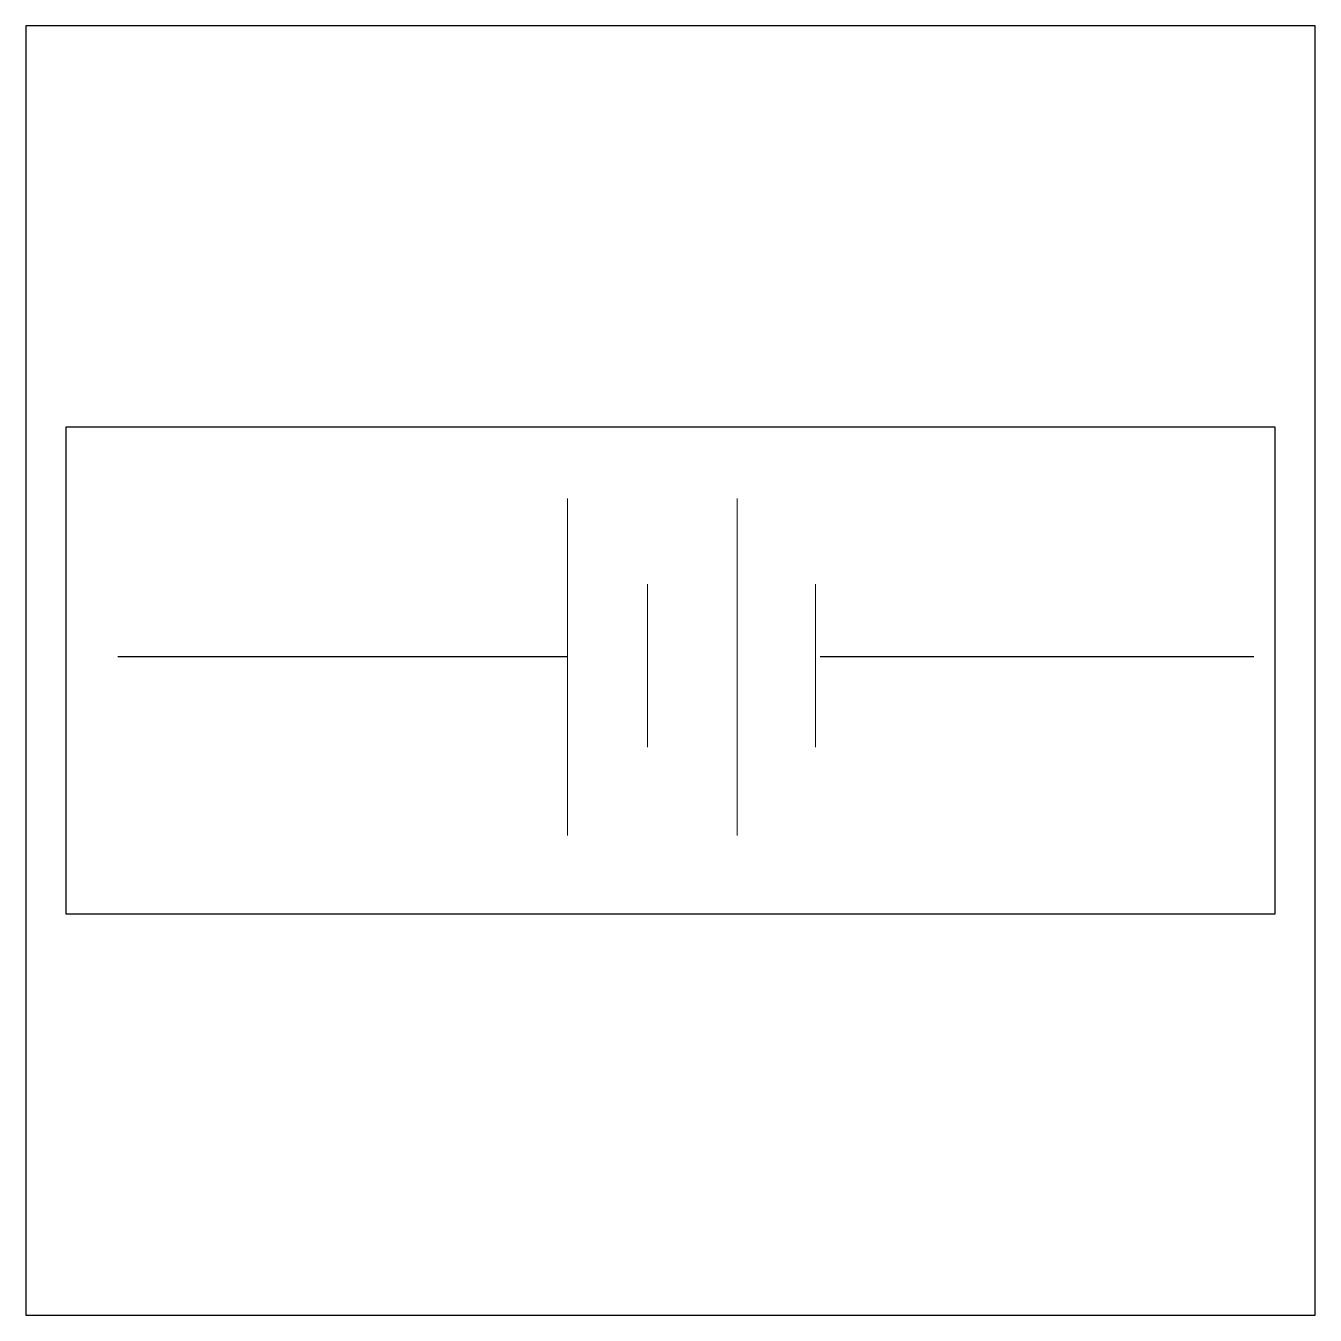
# Model space of a CAD drawing. Header units: millimetres. Extents: x 0 to 1000, y 0 to 1000.
import ezdxf

# ---------------------------------------------------------------- set-up
doc = ezdxf.new("R2010")
doc.units = ezdxf.units.MM
doc.layers.get('0').update_dxf_attribs({"color": 2})
doc.layers.add('1', color=1, linetype='Continuous')
doc.layers.add('3', color=7, linetype='Continuous')

msp = doc.modelspace()

# ---------------------------------------------------------------- linework, layer by layer
at = {"color": 2}
msp.add_lwpolyline([(0, 0), (1000, 0), (1000, 1000), (0, 1000)], close=True, dxfattribs=at)
at = {"layer": '1', "color": 1}
for p, q in [((31.1, 688.7), (31.1, 311.3)), ((968.9, 688.7), (31.1, 688.7)), ((968.9, 311.3), (968.9, 688.7)), ((31.1, 311.3), (968.9, 311.3))]:
    msp.add_line(p, q, dxfattribs=at)
at = {"layer": '3', "lineweight": 5}
for p, q in [((420.1, 633.3), (420.1, 372.1)), ((551.8, 633.3), (551.8, 372.1))]:
    msp.add_line(p, q, dxfattribs=at)
at = {"layer": '3', "lineweight": 9}
for p, q in [((482.2, 566.9), (482.2, 440.5)), ((612.5, 566.9), (612.5, 440.5))]:
    msp.add_line(p, q, dxfattribs=at)
at = {"layer": '3'}
for p, q in [((71.3, 510.8), (420.1, 510.8)), ((616.1, 510.8), (952.4, 510.8))]:
    msp.add_line(p, q, dxfattribs=at)

doc.saveas('drawing.dxf')
